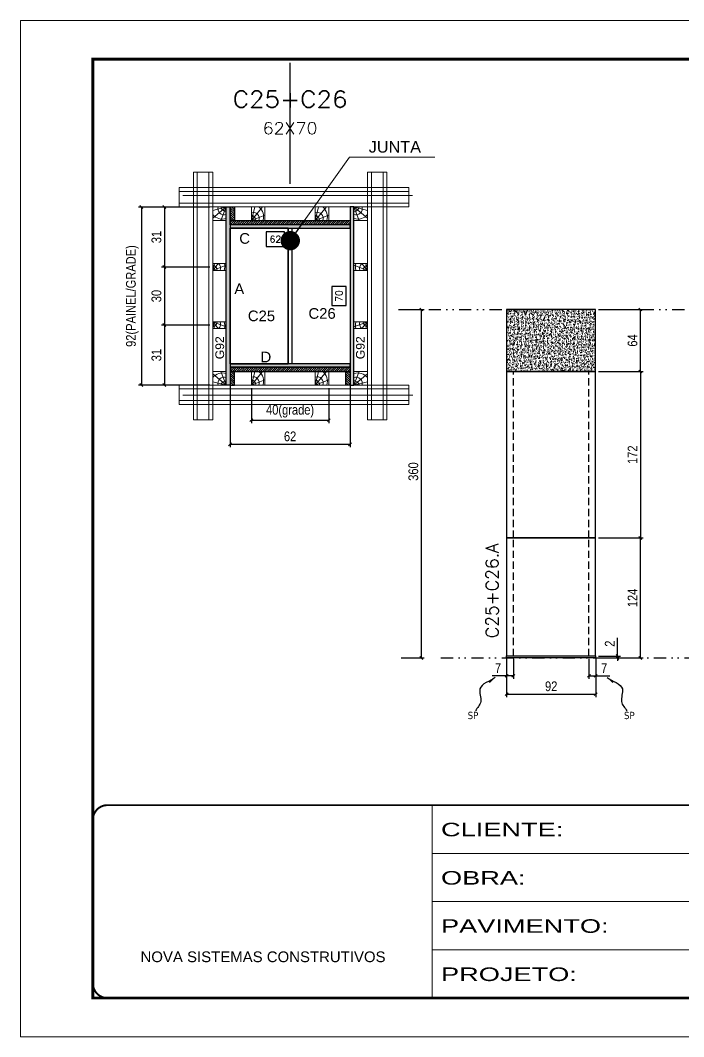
# Model space of a CAD drawing. Extents: x 2949 to 9203, y -16089 to 12527.
# Drawn here: x 7704 to 8390, y 1140 to 2190 of the extents above; entities that cross this region are included whole.
import ezdxf
from ezdxf.enums import TextEntityAlignment as Align

# ---------------------------------------------------------------- set-up
doc = ezdxf.new("R2010")
doc.units = 0
for name, pattern in [('CONTINUO', [0]), ('DASHED', [0.75, 0.5, -0.25]), ('DIVIDE2', [0.625, 0.25, -0.125, 0, -0.125, 0, -0.125]), ('HIDDEN', [0.375, 0.25, -0.125])]:
    doc.linetypes.add(name, pattern=pattern)
for name, color, linetype in [('CHAPA', 1, 'Continuous'), ('COTA', 241, 'Continuous'), ('cotas', 4, 'Continuous'), ('MEIO_PONT', 93, 'Continuous'), ('Nível', 160, 'Continuous'), ('Painéis', 200, 'Continuous'), ('SARRAFO', 251, 'Continuous'), ('Sarrafo de Pressão', 42, 'HIDDEN'), ('texto', 7, 'Continuous'), ('Texto de Titulo', 7, 'Continuous'), ('Texto Qtd Sarr', 242, 'Continuous'), ('TEXTO_GERAL', 7, 'Continuous')]:
    doc.layers.add(name, color=color, linetype=linetype)
for name, color, linetype, lineweight in [('Folhas', 255, 'Continuous', 9), ('Hachura', 251, 'Continuous', 9), ('Madeira', 126, 'Continuous', 18), ('Perfil Metálico', 224, 'Continuous', 18), ('SARRAFO DE PRESSAO', 251, 'DASHED', 9), ('Texto Seção', 7, 'Continuous', 15)]:
    doc.layers.add(name, color=color, linetype=linetype, lineweight=lineweight)
doc.styles.add('ARIAL', font='arial.ttf')
doc.styles.add('COTA TECNICA', font='techl___.ttf', dxfattribs={"height": 10})
doc.styles.add('COTA TECNICA 2X', font='techl___.ttf', dxfattribs={"height": 10})
doc.styles.add('COTA TECNICA-50', font='techl___.ttf', dxfattribs={"height": 10})
doc.styles.add('REGUA-120', font='ROMANS.shx', dxfattribs={"height": 15})
doc.styles.add('ROMANS', font='romans.shx')
doc.styles.add('SANSSERIF', font='sas_____.pfb')
doc.styles.get("Standard").update_dxf_attribs({"font": 'arial.ttf'})
doc.styles.add('Tecnologia', font='')
doc.styles.get('Tecnologia').set_extended_font_data('Forgotten Futurist')
doc.dimstyles.new('3x', dxfattribs={"dimtxt": 10, "dimasz": 5, "dimexe": 7, "dimexo": 5, "dimgap": 4, "dimtad": 1, "dimdec": 4, "dimlfac": 0.333333, "dimdsep": 46, "dimtxsty": 'Standard', "dimblk": 'DOT', "dimcen": 0.09, "dimclrd": 1, "dimclre": 1, "dimclrt": 2, "dimadec": 0, "dimazin": 2, "dimtfac": 1, "dimtdec": 4, "dimtmove": 0, "dimatfit": 3, "dimldrblk": 'DOT', "dimfxl": 1, "dimtolj": 1, "dimtzin": 0, "dimlwd": 9, "dimlwe": 9, "dimarcsym": 0})
doc.dimstyles.new('COTA PAINEL-50', dxfattribs={"dimtxt": 10, "dimasz": 3, "dimexe": 3, "dimexo": 3, "dimgap": 3, "dimtad": 1, "dimdec": 1, "dimzin": 12, "dimdsep": 46, "dimtxsty": 'COTA TECNICA-50', "dimblk1": 'OBLIQUE', "dimblk2": 'OBLIQUE', "dimsah": 1, "dimcen": 0.9, "dimclrd": 4, "dimclre": 4, "dimclrt": 240, "dimadec": 1, "dimazin": 3, "dimtfac": 1, "dimtdec": 1, "dimtmove": 0, "dimatfit": 3, "dimfxl": 1, "dimtolj": 1, "dimtzin": 12, "dimarcsym": 0})
doc.dimstyles.new('PAINEL', dxfattribs={"dimtxt": 10, "dimasz": 3, "dimexe": 3, "dimexo": 3, "dimgap": 3, "dimtad": 1, "dimdec": 1, "dimzin": 12, "dimdsep": 46, "dimtxsty": 'COTA TECNICA', "dimblk1": 'OBLIQUE', "dimblk2": 'OBLIQUE', "dimsah": 1, "dimcen": 0.9, "dimclrd": 4, "dimclre": 4, "dimclrt": 240, "dimadec": 1, "dimazin": 3, "dimtfac": 1, "dimtdec": 1, "dimtmove": 0, "dimatfit": 3, "dimfxl": 1, "dimtolj": 1, "dimtzin": 12, "dimarcsym": 0})
doc.dimstyles.new('SECAO PILAR', dxfattribs={"dimtxt": 10, "dimasz": 3, "dimexe": 3, "dimexo": 3, "dimgap": 3, "dimtad": 1, "dimdec": 1, "dimlfac": 0.5, "dimzin": 12, "dimdsep": 46, "dimtxsty": 'COTA TECNICA 2X', "dimblk1": 'OBLIQUE', "dimblk2": 'OBLIQUE', "dimsah": 1, "dimcen": 0.9, "dimclrd": 256, "dimclre": 256, "dimclrt": 256, "dimadec": 1, "dimazin": 3, "dimtfac": 1, "dimtdec": 1, "dimtmove": 0, "dimatfit": 3, "dimfxl": 1, "dimtolj": 1, "dimtzin": 12, "dimarcsym": 0})
doc.dimstyles.new('SECÇÃO 2', dxfattribs={"dimtxt": 7, "dimasz": 6, "dimexe": 0.18, "dimexo": 2, "dimgap": -4, "dimtad": 3, "dimdec": 1, "dimlfac": 0.5, "dimzin": 12, "dimdsep": 46, "dimtxsty": 'ROMANS', "dimblk": 'ARCHTICK', "dimcen": 0.09, "dimse1": 1, "dimse2": 1, "dimsd1": 1, "dimsd2": 1, "dimclrd": 180, "dimclre": 5, "dimclrt": 1, "dimadec": 0, "dimazin": 3, "dimtfac": 1, "dimtdec": 1, "dimtofl": 0, "dimtmove": 0, "dimatfit": 3, "dimldrblk": 'ARCHTICK', "dimfxl": 1, "dimtolj": 1, "dimtzin": 0, "dimarcsym": 0})
doc.dimstyles.get("Standard").update_dxf_attribs({"dimtxt": 0.18, "dimasz": 0.18, "dimexe": 0.18, "dimexo": 0.0625, "dimgap": 0.09, "dimtad": 0, "dimtih": 1, "dimtoh": 1, "dimdec": 4, "dimzin": 0, "dimdsep": 46, "dimtxsty": 'Standard', "dimcen": 0.09, "dimadec": 0, "dimazin": 0, "dimtfac": 1, "dimtdec": 4, "dimtofl": 0, "dimtmove": 0, "dimatfit": 3, "dimfxl": 1, "dimtolj": 1, "dimtzin": 0, "dimarcsym": 0})
pattern_1 = [(135, (-14970.5793, 11315.6886), (-1.12253202, -1.12253202), [])]

# ---------------------------------------------------------------- blocks, each defined once
blk = doc.blocks.new('9999999999')
at = {"color": 30, "linetype": 'CONTINUO'}
for p, q in [((98564.6, 34230.2), (98564.6, 34429.4)), ((98564.6, 34379.6), (99584, 34379.6)), ((98564.6, 34329.8), (99488, 34329.8)), ((98564.6, 34280), (99488, 34280))]:
    blk.add_line(p, q, dxfattribs=at)
at = {"color": 30, "linetype": 'CONTINUO', "const_width": 2}
blk.add_lwpolyline([(99584, 34230.2), (99584, 34414.4, 0.414214), (99569, 34429.4), (98229, 34429.4, 0.414214), (98214, 34414.4), (98214, 34245.2, 0.414214), (98229, 34230.2), (99584, 34230.2)], format="xyb", dxfattribs=at)
at = {"layer": 'Folhas'}
blk.add_lwpolyline([(98139, 34190.2), (99624, 34190.2), (99624, 35240.2), (98139, 35240.2)], close=True, dxfattribs=at)
at = {"layer": 'Folhas', "color": 30, "const_width": 3}
blk.add_lwpolyline([(98214, 34230.2), (99584, 34230.2), (99584, 35200.2), (98214, 35200.2)], close=True, dxfattribs=at)
at = {"color": 7, "linetype": 'Continuous', "ltscale": 5, "style": 'ARIAL'}
blk.add_text('NOVA SISTEMAS CONSTRUTIVOS', height=11.059, dxfattribs=at).set_placement((98263.2, 34267.2))
at = {"layer": 'Folhas', "color": 7, "style": 'Tecnologia', "width": 1.5}
for s, p in [('CLIENTE:', (98573.7, 34397.2)), ('OBRA:', (98573.7, 34347.3)), ('PAVIMENTO:', (98573.7, 34297.5)), ('PROJETO:', (98573.7, 34247.7))]:
    blk.add_text(s, height=14, dxfattribs=at).set_placement(p)
blk = doc.blocks.new('*D3679')
at = {"layer": 'COTA', "color": 180, "lineweight": -2, "transparency": 16777216}
for p, q in [((8040.8, 1914.4), (8025.8, 1914.4)), ((8025.8, 1914.4), (8025.8, 1895.1)), ((8040.8, 1895.1), (8040.8, 1914.4)), ((8025.8, 1895.1), (8040.8, 1895.1))]:
    blk.add_line(p, q, dxfattribs=at)
at = {"layer": 'Defpoints', "color": 0, "transparency": 16777216}
for p in [(7920.8, 1974.7), (7920.8, 1834.7), (8044.8, 1834.7)]:
    blk.add_point(p, dxfattribs=at)
at = {"layer": 'COTA', "color": 1, "transparency": 16777216, "insert": (8033.3, 1904.7), "char_height": 7, "attachment_point": 5, "rotation": 90, "style": 'ROMANS'}
blk.add_mtext('\\A1;70', dxfattribs=at)
blk = doc.blocks.new('_ArchTick')
at = {"color": 0, "linetype": 'ByBlock', "const_width": 0.15}
blk.add_lwpolyline([(-0.5, -0.5), (0.5, 0.5)], dxfattribs=at)
blk = doc.blocks.new('*D3680')
at = {"layer": 'COTA', "color": 180, "lineweight": -2, "transparency": 16777216}
for p, q in [((7977.1, 1970.9), (7958.1, 1970.9)), ((7958.1, 1970.9), (7958.1, 1955.9)), ((7977.1, 1955.9), (7977.1, 1970.9)), ((7958.1, 1955.9), (7977.1, 1955.9))]:
    blk.add_line(p, q, dxfattribs=at)
at = {"layer": 'Defpoints', "color": 0, "transparency": 16777216}
for p in [(7920.8, 1974.7), (8044.8, 1974.7), (8044.8, 1951.9)]:
    blk.add_point(p, dxfattribs=at)
at = {"layer": 'COTA', "color": 1, "transparency": 16777216, "insert": (7967.6, 1963.4), "char_height": 7, "attachment_point": 5, "style": 'ROMANS'}
blk.add_mtext('\\A1;62', dxfattribs=at)
blk = doc.blocks.new('titulo1')
at = {"layer": 'Defpoints', "color": 252, "linetype": 'HIDDEN', "ltscale": 2}
blk.add_line((0, 0), (0, 125), dxfattribs=at)
at = {"layer": 'Defpoints', "style": 'ROMANS', "oblique": 15}
blk.add_attdef('FOLHA', text='', height=10, dxfattribs=at).set_placement((0, 15.6), align=Align.MIDDLE_CENTER)
at = {"layer": 'Texto Qtd Sarr', "color": 3, "style": 'ROMANS', "oblique": 15}
for tag, height, p in [('TITULO', 17, (0, 71.4)), ('SEÇÃO', 12, (0, 41.5))]:
    blk.add_attdef(tag, text='', height=height, dxfattribs=at).set_placement(p, align=Align.MIDDLE_CENTER)
blk = doc.blocks.new('_Oblique')
at = {"color": 0, "linetype": 'ByBlock', "lineweight": -2}
blk.add_line((-0.5, -0.5), (0.5, 0.5), dxfattribs=at)
blk = doc.blocks.new('*D3681')
at = {"layer": 'COTA', "lineweight": -2, "transparency": 16777216}
for p, q in [((7899.8, 1996.7), (7826.1, 1996.7)), ((7829.1, 1996.7), (7829.1, 1812.7)), ((7899.8, 1812.7), (7826.1, 1812.7))]:
    blk.add_line(p, q, dxfattribs=at)
at = {"layer": 'Defpoints', "color": 0, "transparency": 16777216}
for p in [(7902.8, 1996.7), (7829.1, 1812.7), (7902.8, 1812.7)]:
    blk.add_point(p, dxfattribs=at)
at = {"layer": 'COTA', "lineweight": -2, "transparency": 16777216, "xscale": 3, "yscale": 3, "zscale": 3}
for p, rotation in [((7829.1, 1996.7), 90), ((7829.1, 1812.7), 270)]:
    blk.add_blockref('_Oblique', p, dxfattribs=dict(at, rotation=rotation))
at = {"layer": 'COTA', "transparency": 16777216, "insert": (7819.8, 1904.7), "char_height": 10, "attachment_point": 5, "rotation": 90, "style": 'COTA TECNICA 2X'}
blk.add_mtext('\\A1;92(PAINEL/GRADE)', dxfattribs=at)
blk = doc.blocks.new('*D3682')
at = {"layer": 'COTA', "lineweight": -2, "transparency": 16777216}
for p, q in [((7899.8, 1874.7), (7849.9, 1874.7)), ((7852.9, 1874.7), (7852.9, 1812.7)), ((7899.8, 1812.7), (7849.9, 1812.7))]:
    blk.add_line(p, q, dxfattribs=at)
at = {"layer": 'Defpoints', "color": 0, "transparency": 16777216}
for p in [(7902.8, 1874.7), (7852.9, 1812.7), (7902.8, 1812.7)]:
    blk.add_point(p, dxfattribs=at)
at = {"layer": 'COTA', "lineweight": -2, "transparency": 16777216, "xscale": 3, "yscale": 3, "zscale": 3}
for p, rotation in [((7852.9, 1874.7), 90), ((7852.9, 1812.7), 270)]:
    blk.add_blockref('_Oblique', p, dxfattribs=dict(at, rotation=rotation))
at = {"layer": 'COTA', "transparency": 16777216, "insert": (7844.7, 1843.7), "char_height": 10, "attachment_point": 5, "rotation": 90, "style": 'COTA TECNICA 2X'}
blk.add_mtext('\\A1;31', dxfattribs=at)
blk = doc.blocks.new('PONTALETE')
at = {"layer": 'Madeira'}
for q in [(2.71, 7), (7, 5.76), (7, 1.74)]:
    blk.add_line((0, 0), q, dxfattribs=at)
blk.add_lwpolyline([(0, 0), (7, 0), (7, 7), (0, 7)], close=True, dxfattribs=at)
for centre, radius, start, end in [((2.04, 0.06), 6.23, 37.2818, 109.0913), ((1.09, 0.9), 3.19, 343.603, 109.9847), ((-0.21, -0.78), 3.09, 14.6322, 86.0383)]:
    blk.add_arc(centre, radius, start, end, dxfattribs=at)
blk = doc.blocks.new('MEIO PONTALETE')
at = {"layer": 'Madeira'}
for q in [(2.71, 7), (3.5, 2.88), (3.5, 0.87)]:
    blk.add_line((0, 0), q, dxfattribs=at)
blk.add_lwpolyline([(0, 0), (3.5, 0), (3.5, 7), (0, 7)], close=True, dxfattribs=at)
for centre, radius, start, end in [((2.04, 0.06), 6.23, 76.4499, 109.0913), ((1.09, 0.9), 3.19, 40.9063, 109.9847), ((-0.21, -0.78), 3.09, 14.6322, 86.0383)]:
    blk.add_arc(centre, radius, start, end, dxfattribs=at)
blk = doc.blocks.new('*D3683')
at = {"layer": 'COTA', "lineweight": -2, "transparency": 16777216}
for p, q in [((7899.8, 1996.7), (7849.9, 1996.7)), ((7852.9, 1996.7), (7852.9, 1934.7)), ((7899.8, 1934.7), (7849.9, 1934.7))]:
    blk.add_line(p, q, dxfattribs=at)
at = {"layer": 'Defpoints', "color": 0, "transparency": 16777216}
for p in [(7902.8, 1996.7), (7852.9, 1934.7), (7902.8, 1934.7)]:
    blk.add_point(p, dxfattribs=at)
at = {"layer": 'COTA', "lineweight": -2, "transparency": 16777216, "xscale": 3, "yscale": 3, "zscale": 3}
for p, rotation in [((7852.9, 1996.7), 90), ((7852.9, 1934.7), 270)]:
    blk.add_blockref('_Oblique', p, dxfattribs=dict(at, rotation=rotation))
at = {"layer": 'COTA', "transparency": 16777216, "insert": (7844.7, 1965.7), "char_height": 10, "attachment_point": 5, "rotation": 90, "style": 'COTA TECNICA 2X'}
blk.add_mtext('\\A1;31', dxfattribs=at)
blk = doc.blocks.new('*D3684')
at = {"layer": 'COTA', "lineweight": -2, "transparency": 16777216}
for p, q in [((7899.8, 1934.7), (7849.9, 1934.7)), ((7852.9, 1934.7), (7852.9, 1874.7)), ((7899.8, 1874.7), (7849.9, 1874.7))]:
    blk.add_line(p, q, dxfattribs=at)
at = {"layer": 'Defpoints', "color": 0, "transparency": 16777216}
for p in [(7902.8, 1934.7), (7852.9, 1874.7), (7902.8, 1874.7)]:
    blk.add_point(p, dxfattribs=at)
at = {"layer": 'COTA', "lineweight": -2, "transparency": 16777216, "xscale": 3, "yscale": 3, "zscale": 3}
for p, rotation in [((7852.9, 1934.7), 90), ((7852.9, 1874.7), 270)]:
    blk.add_blockref('_Oblique', p, dxfattribs=dict(at, rotation=rotation))
at = {"layer": 'COTA', "transparency": 16777216, "insert": (7844.7, 1904.7), "char_height": 10, "attachment_point": 5, "rotation": 90, "style": 'COTA TECNICA 2X'}
blk.add_mtext('\\A1;30', dxfattribs=at)
blk = doc.blocks.new('*D3692')
at = {"layer": 'COTA', "lineweight": -2, "transparency": 16777216}
for p, q in [((7920.8, 1828.1), (7920.8, 1748.6)), ((8044.8, 1828.1), (8044.8, 1748.6)), ((7920.8, 1751.6), (8044.8, 1751.6))]:
    blk.add_line(p, q, dxfattribs=at)
at = {"layer": 'Defpoints', "color": 0, "transparency": 16777216}
for p in [(7920.8, 1831.1), (8044.8, 1831.1), (8044.8, 1751.6)]:
    blk.add_point(p, dxfattribs=at)
at = {"layer": 'COTA', "lineweight": -2, "transparency": 16777216, "xscale": 3, "yscale": 3, "zscale": 3, "rotation": 180}
blk.add_blockref('_Oblique', (7920.8, 1751.6), dxfattribs=at)
at = {"layer": 'COTA', "lineweight": -2, "transparency": 16777216, "xscale": 3, "yscale": 3, "zscale": 3}
blk.add_blockref('_Oblique', (8044.8, 1751.6), dxfattribs=at)
at = {"layer": 'COTA', "transparency": 16777216, "insert": (7982.8, 1759.7), "char_height": 10, "attachment_point": 5, "style": 'COTA TECNICA 2X'}
blk.add_mtext('\\A1;62', dxfattribs=at)
blk = doc.blocks.new('*D3686')
at = {"layer": 'cotas', "color": 4, "linetype": 'ByBlock', "lineweight": -2, "transparency": 16777216}
for p, q in [((8097.7, 1890.8), (8121.4, 1890.8)), ((8118.4, 1890.8), (8118.4, 1530.8)), ((8097.7, 1530.8), (8121.4, 1530.8))]:
    blk.add_line(p, q, dxfattribs=at)
at = {"layer": 'Defpoints', "color": 0, "linetype": 'ByBlock', "transparency": 16777216}
for p in [(8094.7, 1890.8), (8094.7, 1530.8), (8118.4, 1530.8)]:
    blk.add_point(p, dxfattribs=at)
at = {"layer": 'cotas', "color": 4, "linetype": 'ByBlock', "lineweight": -2, "transparency": 16777216, "xscale": 3, "yscale": 3, "zscale": 3}
for p, rotation in [((8118.4, 1890.8), 90), ((8118.4, 1530.8), 270)]:
    blk.add_blockref('_Oblique', p, dxfattribs=dict(at, rotation=rotation))
at = {"layer": 'cotas', "color": 240, "linetype": 'ByBlock', "transparency": 16777216, "insert": (8110.2, 1723.4), "char_height": 10, "attachment_point": 5, "rotation": 90, "style": 'COTA TECNICA'}
blk.add_mtext('\\A1;360', dxfattribs=at)
blk = doc.blocks.new('*D3672')
at = {"layer": 'COTA', "color": 4, "lineweight": -2, "transparency": 16777216}
for p, q in [((8206.6, 1529.8), (8206.6, 1490.4)), ((8298.6, 1529.8), (8298.6, 1490.4)), ((8206.6, 1493.4), (8298.6, 1493.4))]:
    blk.add_line(p, q, dxfattribs=at)
at = {"layer": 'Defpoints', "color": 0, "transparency": 16777216}
for p in [(8206.6, 1532.8), (8298.6, 1532.8), (8298.6, 1493.4)]:
    blk.add_point(p, dxfattribs=at)
at = {"layer": 'COTA', "color": 4, "lineweight": -2, "transparency": 16777216, "xscale": 3, "yscale": 3, "zscale": 3, "rotation": 180}
blk.add_blockref('_Oblique', (8206.6, 1493.4), dxfattribs=at)
at = {"layer": 'COTA', "color": 4, "lineweight": -2, "transparency": 16777216, "xscale": 3, "yscale": 3, "zscale": 3}
blk.add_blockref('_Oblique', (8298.6, 1493.4), dxfattribs=at)
at = {"layer": 'COTA', "color": 240, "transparency": 16777216, "insert": (8252.6, 1501.5), "char_height": 10, "attachment_point": 5, "style": 'COTA TECNICA'}
blk.add_mtext('\\A1;92', dxfattribs=at)
blk = doc.blocks.new('*D3673')
at = {"layer": 'COTA', "color": 4, "lineweight": -2, "transparency": 16777216}
for p, q in [((8301.6, 1890.8), (8347.8, 1890.8)), ((8344.8, 1826.8), (8344.8, 1890.8)), ((8301.6, 1826.8), (8347.8, 1826.8))]:
    blk.add_line(p, q, dxfattribs=at)
at = {"layer": 'Defpoints', "color": 0, "transparency": 16777216}
for p in [(8298.6, 1890.8), (8344.8, 1890.8), (8298.6, 1826.8)]:
    blk.add_point(p, dxfattribs=at)
at = {"layer": 'COTA', "color": 4, "lineweight": -2, "transparency": 16777216, "xscale": 3, "yscale": 3, "zscale": 3}
for p, rotation in [((8344.8, 1890.8), 90), ((8344.8, 1826.8), 270)]:
    blk.add_blockref('_Oblique', p, dxfattribs=dict(at, rotation=rotation))
at = {"layer": 'COTA', "color": 240, "transparency": 16777216, "insert": (8336.7, 1858.8), "char_height": 10, "attachment_point": 5, "rotation": 90, "style": 'COTA TECNICA'}
blk.add_mtext('\\A1;64', dxfattribs=at)
blk = doc.blocks.new('*D3674')
at = {"layer": 'COTA', "color": 4, "lineweight": -2, "transparency": 16777216}
for p, q in [((8206.6, 1527.8), (8206.6, 1509.3)), ((8213.6, 1529.8), (8213.6, 1509.3)), ((8206.6, 1512.3), (8191.8, 1512.3)), ((8213.6, 1512.3), (8206.6, 1512.3))]:
    blk.add_line(p, q, dxfattribs=at)
at = {"layer": 'Defpoints', "color": 0, "transparency": 16777216}
for p in [(8206.6, 1530.8), (8213.6, 1532.8), (8206.6, 1512.3)]:
    blk.add_point(p, dxfattribs=at)
at = {"layer": 'COTA', "color": 4, "lineweight": -2, "transparency": 16777216, "xscale": 3, "yscale": 3, "zscale": 3, "rotation": 180}
blk.add_blockref('_Oblique', (8206.6, 1512.3), dxfattribs=at)
at = {"layer": 'COTA', "color": 4, "lineweight": -2, "transparency": 16777216, "xscale": 3, "yscale": 3, "zscale": 3}
blk.add_blockref('_Oblique', (8213.6, 1512.3), dxfattribs=at)
at = {"layer": 'COTA', "color": 240, "transparency": 16777216, "insert": (8197.7, 1520.4), "char_height": 10, "attachment_point": 5, "style": 'COTA TECNICA-50'}
blk.add_mtext('\\A1;7', dxfattribs=at)
blk = doc.blocks.new('*D3675')
at = {"layer": 'COTA', "color": 4, "lineweight": -2, "transparency": 16777216}
for p, q in [((8291.6, 1529.8), (8291.6, 1509.3)), ((8298.6, 1527.8), (8298.6, 1509.3)), ((8291.6, 1512.3), (8298.6, 1512.3)), ((8298.6, 1512.3), (8313.3, 1512.3))]:
    blk.add_line(p, q, dxfattribs=at)
at = {"layer": 'Defpoints', "color": 0, "transparency": 16777216}
for p in [(8291.6, 1532.8), (8298.6, 1530.8), (8298.6, 1512.3)]:
    blk.add_point(p, dxfattribs=at)
at = {"layer": 'COTA', "color": 4, "lineweight": -2, "transparency": 16777216, "xscale": 3, "yscale": 3, "zscale": 3, "rotation": 180}
blk.add_blockref('_Oblique', (8291.6, 1512.3), dxfattribs=at)
at = {"layer": 'COTA', "color": 4, "lineweight": -2, "transparency": 16777216, "xscale": 3, "yscale": 3, "zscale": 3}
blk.add_blockref('_Oblique', (8298.6, 1512.3), dxfattribs=at)
at = {"layer": 'COTA', "color": 240, "transparency": 16777216, "insert": (8307.4, 1520.4), "char_height": 10, "attachment_point": 5, "style": 'COTA TECNICA-50'}
blk.add_mtext('\\A1;7', dxfattribs=at)
blk = doc.blocks.new('*D3676')
at = {"layer": 'COTA', "color": 4, "lineweight": -2, "transparency": 16777216}
for p, q in [((8301.6, 1654.8), (8347.8, 1654.8)), ((8344.8, 1530.8), (8344.8, 1654.8)), ((8301.6, 1530.8), (8347.8, 1530.8))]:
    blk.add_line(p, q, dxfattribs=at)
at = {"layer": 'Defpoints', "color": 0, "transparency": 16777216}
for p in [(8298.6, 1654.8), (8344.8, 1654.8), (8298.6, 1530.8)]:
    blk.add_point(p, dxfattribs=at)
at = {"layer": 'COTA', "color": 4, "lineweight": -2, "transparency": 16777216, "xscale": 3, "yscale": 3, "zscale": 3}
for p, rotation in [((8344.8, 1654.8), 90), ((8344.8, 1530.8), 270)]:
    blk.add_blockref('_Oblique', p, dxfattribs=dict(at, rotation=rotation))
at = {"layer": 'COTA', "color": 240, "transparency": 16777216, "insert": (8336.7, 1592.8), "char_height": 10, "attachment_point": 5, "rotation": 90, "style": 'COTA TECNICA-50'}
blk.add_mtext('\\A1;124', dxfattribs=at)
blk = doc.blocks.new('*D3677')
at = {"layer": 'COTA', "color": 4, "lineweight": -2, "transparency": 16777216}
for p, q in [((8321.1, 1532.8), (8321.1, 1551.6)), ((8301.6, 1532.8), (8324.1, 1532.8)), ((8301.6, 1530.8), (8324.1, 1530.8)), ((8321.1, 1530.8), (8321.1, 1532.8)), ((8321.1, 1530.8), (8321.1, 1527.8))]:
    blk.add_line(p, q, dxfattribs=at)
at = {"layer": 'Defpoints', "color": 0, "transparency": 16777216}
for p in [(8298.6, 1532.8), (8298.6, 1530.8), (8321.1, 1530.8)]:
    blk.add_point(p, dxfattribs=at)
at = {"layer": 'COTA', "color": 4, "lineweight": -2, "transparency": 16777216, "xscale": 3, "yscale": 3, "zscale": 3}
for p, rotation in [((8321.1, 1532.8), 270), ((8321.1, 1530.8), 90)]:
    blk.add_blockref('_Oblique', p, dxfattribs=dict(at, rotation=rotation))
at = {"layer": 'COTA', "color": 240, "transparency": 16777216, "insert": (8313.1, 1545.6), "char_height": 10, "attachment_point": 5, "rotation": 90, "style": 'COTA TECNICA-50'}
blk.add_mtext('\\A1;2', dxfattribs=at)
blk = doc.blocks.new('*D3678')
at = {"layer": 'COTA', "color": 4, "linetype": 'ByBlock', "lineweight": -2, "transparency": 16777216}
for p, q in [((8301.6, 1826.8), (8347.8, 1826.8)), ((8344.8, 1826.8), (8344.8, 1654.8)), ((8301.6, 1654.8), (8347.8, 1654.8))]:
    blk.add_line(p, q, dxfattribs=at)
at = {"layer": 'Defpoints', "color": 0, "linetype": 'ByBlock', "transparency": 16777216}
for p in [(8298.6, 1826.8), (8298.6, 1654.8), (8344.8, 1654.8)]:
    blk.add_point(p, dxfattribs=at)
at = {"layer": 'COTA', "color": 4, "linetype": 'ByBlock', "lineweight": -2, "transparency": 16777216, "xscale": 3, "yscale": 3, "zscale": 3}
for p, rotation in [((8344.8, 1826.8), 90), ((8344.8, 1654.8), 270)]:
    blk.add_blockref('_Oblique', p, dxfattribs=dict(at, rotation=rotation))
at = {"layer": 'COTA', "color": 240, "linetype": 'ByBlock', "transparency": 16777216, "insert": (8336.7, 1740.8), "char_height": 10, "attachment_point": 5, "rotation": 90, "style": 'COTA TECNICA'}
blk.add_mtext('\\A1;172', dxfattribs=at)
blk = doc.blocks.new('_Dot')
at = {"color": 0, "linetype": 'ByBlock', "lineweight": -2}
blk.add_line((-0.5, 0), (-1, 0), dxfattribs=at)
at = {"color": 0, "linetype": 'ByBlock', "const_width": 0.5}
blk.add_lwpolyline([(-0.25, 0, 1), (0.25, 0, 1)], format="xyb", close=True, dxfattribs=at)
blk = doc.blocks.new('*D3696')
at = {"layer": 'COTA', "lineweight": -2, "transparency": 16777216}
for p, q in [((7942.8, 1809.7), (7942.8, 1773.5)), ((8022.8, 1809.7), (8022.8, 1773.5)), ((7942.8, 1776.5), (8022.8, 1776.5))]:
    blk.add_line(p, q, dxfattribs=at)
at = {"layer": 'Defpoints', "color": 0, "transparency": 16777216}
for p in [(7942.8, 1812.7), (8022.8, 1812.7), (8022.8, 1776.5)]:
    blk.add_point(p, dxfattribs=at)
at = {"layer": 'COTA', "lineweight": -2, "transparency": 16777216, "xscale": 3, "yscale": 3, "zscale": 3, "rotation": 180}
blk.add_blockref('_Oblique', (7942.8, 1776.5), dxfattribs=at)
at = {"layer": 'COTA', "lineweight": -2, "transparency": 16777216, "xscale": 3, "yscale": 3, "zscale": 3}
blk.add_blockref('_Oblique', (8022.8, 1776.5), dxfattribs=at)
at = {"layer": 'COTA', "transparency": 16777216, "insert": (7982.8, 1785.7), "char_height": 10, "attachment_point": 5, "style": 'COTA TECNICA 2X'}
blk.add_mtext('\\A1;40(grade)', dxfattribs=at)

msp = doc.modelspace()

# ---------------------------------------------------------------- hatches: boundary and pattern name
at = {"layer": 'COTA', "linetype": 'ByBlock'}
h = msp.add_hatch(dxfattribs=at)
h.set_pattern_fill('AR-CONC', color=256, scale=0.03)
h.set_pattern_definition([(50, (-123205.2232, -27266.571), (5.46554007, -0.47817257), [0.5715, -6.2865]), (355, (-123205.223, -27266.571), (-1.05730264, 5.73170536), [0.4572, -5.02921753]), (100.4514447, (-123204.768, -27266.611), (4.40823741, 5.25353256), [0.48570026, -5.34270734]), (46.1842, (-123205.223, -27265.047), (8.13237123, -1.26126984), [0.85725, -9.42975]), (96.6355576, (-123204.5455, -27265.152), (7.122124, 7.42278374), [0.7285507, -8.01406824]), (351.184151, (-123205.223, -27265.047), (7.122124, 7.42278374), [0.685799, -7.54379196]), (21, (-123204.4612, -27265.428), (4.54843174, -3.06795595), [0.5715, -6.2865]), (326, (-123204.461, -27265.428), (1.85406085, 5.52563898), [0.4572, -5.0292]), (71.451445, (-123204.082, -27265.6836), (6.40249258, 2.45768307), [0.48570026, -5.34269813]), (37.5, (-123205.2232, -27266.571), (0.092658098, 2.536651166), [0, -4.96824, 0, -5.1054, 0, -5.04825]), (7.5, (-123205.2232, -27266.571), (2.004589875, 3.005417245), [0, -2.91084, 0, -4.85394, 0, -1.92405]), (327.5, (-123206.9225, -27266.571), (4.067717855, -0.17186232), [0, -1.905, 0, -5.9436, 0, -7.8867]), (317.5, (-123207.6845, -27266.571), (4.44387544, 0.76279473), [0, -2.4765, 0, -3.94716, 0, -5.6007])])
h.paths.add_polyline_path([(8206.56, 1826.84), (8298.56, 1826.84), (8298.56, 1890.84), (8206.56, 1890.84)])
at = {"layer": 'Hachura'}
h = msp.add_hatch(color=256, dxfattribs=at)
h.dxf.hatch_style = 1
h.paths.add_polyline_path([(7920.83, 1812.74), (7916.83, 1812.74), (7916.83, 1996.74), (7920.83, 1996.74)])
h = msp.add_hatch(color=256, dxfattribs=at)
h.dxf.hatch_style = 1
h.paths.add_polyline_path([(7920.83, 1812.74), (7916.83, 1812.74), (7916.83, 1996.74), (7920.83, 1996.74)])
h = msp.add_hatch(dxfattribs=at)
h.set_pattern_fill('ANSI31', color=256, scale=0.5, angle=90, style=0)
h.set_pattern_definition([(135, (-14970.5793, 11120.6886), (-1.12253202, -1.12253202), [])])
h.paths.add_polyline_path([(7920.83, 1982.74), (7925.23, 1982.74), (7925.23, 1996.74), (7920.83, 1996.74)])
h = msp.add_hatch(color=256, dxfattribs=at)
h.dxf.hatch_style = 1
h.paths.add_polyline_path([(8044.83, 1812.74), (8048.83, 1812.74), (8048.83, 1996.74), (8044.83, 1996.74)])
h = msp.add_hatch(color=256, dxfattribs=at)
h.dxf.hatch_style = 1
h.paths.add_polyline_path([(8044.83, 1812.74), (8048.83, 1812.74), (8048.83, 1996.74), (8044.83, 1996.74)])
h = msp.add_hatch(dxfattribs=at)
h.set_pattern_fill('ANSI31', color=256, scale=0.5, style=0)
h.set_pattern_definition([(45, (17094.7807, 24907.745), (-1.12253202, 1.12253202), [])])
h.paths.add_polyline_path([(8044.83, 1978.34), (8044.83, 1982.74), (7920.83, 1982.74), (7920.83, 1978.34)])
h = msp.add_hatch(color=256, dxfattribs=at)
h.dxf.hatch_style = 1
h.paths.add_polyline_path([(7920.83, 1978.34), (7920.83, 1974.74), (8044.83, 1974.74), (8044.83, 1978.34)])
h = msp.add_hatch(color=256, dxfattribs=at)
h.dxf.hatch_style = 1
h.paths.add_polyline_path([(7920.83, 1978.34), (7920.83, 1974.74), (8044.83, 1974.74), (8044.83, 1978.34)])
h = msp.add_hatch(color=256, dxfattribs=at)
h.dxf.hatch_style = 1
h.paths.add_polyline_path([(7920.83, 1834.74), (7920.83, 1831.14), (8044.83, 1831.14), (8044.83, 1834.74)])
h = msp.add_hatch(color=256, dxfattribs=at)
h.dxf.hatch_style = 1
h.paths.add_polyline_path([(7920.83, 1834.74), (7920.83, 1831.14), (8044.83, 1831.14), (8044.83, 1834.74)])
h = msp.add_hatch(dxfattribs=at)
h.set_pattern_fill('ANSI31', color=256, scale=0.5, style=0)
h.set_pattern_definition([(45, (17469.7807, 24722.545), (-1.12253202, 1.12253202), [])])
h.paths.add_polyline_path([(8044.83, 1831.14), (8044.83, 1826.74), (7920.83, 1826.74), (7920.83, 1831.14)])
h = msp.add_hatch(dxfattribs=at)
h.set_pattern_fill('ANSI31', color=256, scale=0.5, angle=90, style=0)
h.set_pattern_definition(pattern_1)
h.paths.add_polyline_path([(7920.83, 1826.74), (7925.23, 1826.74), (7925.23, 1812.74), (7920.83, 1812.74)])
h = msp.add_hatch(dxfattribs=at)
h.set_pattern_fill('ANSI31', color=256, scale=0.5, angle=90, style=0)
h.set_pattern_definition(pattern_1)
h.paths.add_polyline_path([(8044.83, 1826.74), (8040.43, 1826.74), (8040.43, 1812.74), (8044.83, 1812.74)])

# ---------------------------------------------------------------- linework, layer by layer
for points in [[(7920.83, 1974.74), (7980.83, 1974.74), (7980.83, 1834.74), (7920.83, 1834.74)], [(7984.83, 1974.74), (8044.83, 1974.74), (8044.83, 1834.74), (7984.83, 1834.74)]]:
    msp.add_lwpolyline(points, close=True)
at = {"layer": 'CHAPA'}
for p, q in [((7980.83, 1834.74), (7980.83, 1974.74)), ((7984.83, 1834.74), (7984.83, 1974.74))]:
    msp.add_line(p, q, dxfattribs=at)
for points in [[(7920.83, 1812.74), (7916.83, 1812.74), (7916.83, 1996.74), (7920.83, 1996.74)], [(7920.83, 1812.74), (7916.83, 1812.74), (7916.83, 1996.74), (7920.83, 1996.74)], [(8044.83, 1812.74), (8048.83, 1812.74), (8048.83, 1996.74), (8044.83, 1996.74)], [(8044.83, 1812.74), (8048.83, 1812.74), (8048.83, 1996.74), (8044.83, 1996.74)], [(7920.83, 1978.34), (7920.83, 1974.74), (8044.83, 1974.74), (8044.83, 1978.34)], [(7920.83, 1978.34), (7920.83, 1974.74), (8044.83, 1974.74), (8044.83, 1978.34)], [(7920.83, 1834.74), (7920.83, 1831.14), (8044.83, 1831.14), (8044.83, 1834.74)], [(7920.83, 1834.74), (7920.83, 1831.14), (8044.83, 1831.14), (8044.83, 1834.74)]]:
    msp.add_lwpolyline(points, close=True, dxfattribs=at)
at = {"layer": 'COTA', "linetype": 'ByBlock'}
msp.add_lwpolyline([(8206.56, 1826.84), (8298.56, 1826.84), (8298.56, 1890.84), (8206.56, 1890.84)], close=True, dxfattribs=at)
at = {"layer": 'Hachura'}
for p, q in [((7872.03, 2008.52), (8109.3, 2008.53)), ((7872.03, 1802.46), (8109.62, 1802.45))]:
    msp.add_line(p, q, dxfattribs=at)
at = {"layer": 'Madeira'}
for points in [[(7916.83, 1812.74), (7902.83, 1812.74), (7902.83, 1996.74), (7916.83, 1996.74)], [(7942.83, 1982.74), (7942.83, 1996.74), (8022.83, 1996.74), (8022.83, 1982.74)], [(8048.83, 1812.74), (8062.83, 1812.74), (8062.83, 1996.74), (8048.83, 1996.74)], [(7942.83, 1812.74), (7942.83, 1826.74), (8022.83, 1826.74), (8022.83, 1812.74)]]:
    msp.add_lwpolyline(points, close=True, dxfattribs=at)
at = {"layer": 'Nível', "color": 4, "linetype": 'DIVIDE2', "ltscale": 50}
for p, q in [((8094.69, 1890.84), (9149.03, 1890.84)), ((8138.69, 1530.84), (9149.03, 1530.84))]:
    msp.add_line(p, q, dxfattribs=at)
at = {"layer": 'Painéis'}
for points in [[(7980.83, 1974.74), (7920.83, 1974.74), (7920.83, 1834.74), (7980.83, 1834.74)], [(8206.56, 1654.84), (8298.56, 1654.84), (8298.56, 1826.84), (8206.56, 1826.84)], [(8206.56, 1532.84), (8298.56, 1532.84), (8298.56, 1654.84), (8206.56, 1654.84)], [(8206.56, 1532.84), (8298.56, 1532.84), (8298.56, 1530.84), (8206.56, 1530.84)]]:
    msp.add_lwpolyline(points, close=True, dxfattribs=at)
at = {"layer": 'Perfil Metálico'}
for points in [[(7882.83, 1776.74), (7902.83, 1776.74), (7902.83, 2032.74), (7882.83, 2032.74)], [(7898.83, 2032.74), (7886.83, 2032.74), (7886.83, 1776.74), (7898.83, 1776.74)], [(8082.83, 1776.74), (8062.83, 1776.74), (8062.83, 2032.74), (8082.83, 2032.74)], [(8066.83, 2032.74), (8078.83, 2032.74), (8078.83, 1776.74), (8066.83, 1776.74)], [(7868.21, 2016.74), (7868.21, 1996.74), (8105.52, 1996.74), (8105.52, 2016.74)], [(8105.52, 2000.74), (8105.52, 2012.74), (7868.21, 2012.74), (7868.21, 2000.74)], [(7868.21, 1812.74), (7868.21, 1792.74), (8105.52, 1792.74), (8105.52, 1812.74)], [(8105.52, 1796.74), (8105.52, 1808.74), (7868.21, 1808.74), (7868.21, 1796.74)]]:
    msp.add_lwpolyline(points, close=True, dxfattribs=at)
at = {"layer": 'SARRAFO'}
for points in [[(7925.23, 1996.74), (7925.23, 1982.74), (7920.83, 1982.74), (7920.83, 1996.74)], [(7920.83, 1982.74), (8044.83, 1982.74), (8044.83, 1978.34), (7920.83, 1978.34)], [(7920.83, 1826.74), (8044.83, 1826.74), (8044.83, 1831.14), (7920.83, 1831.14)], [(7925.23, 1812.74), (7925.23, 1826.74), (7920.83, 1826.74), (7920.83, 1812.74)], [(8040.43, 1812.74), (8040.43, 1826.74), (8044.83, 1826.74), (8044.83, 1812.74)]]:
    msp.add_lwpolyline(points, close=True, dxfattribs=at)
at = {"layer": 'Sarrafo de Pressão', "ltscale": 30}
for p, q in [((8213.56, 1654.84), (8213.56, 1826.84)), ((8291.56, 1654.84), (8291.56, 1826.84)), ((8213.56, 1532.84), (8213.56, 1654.84)), ((8291.56, 1532.84), (8291.56, 1654.84))]:
    msp.add_line(p, q, dxfattribs=at)

# ---------------------------------------------------------------- block references
at = {"layer": 'MEIO_PONT'}
for name, p, xscale, yscale, zscale, rotation in [('PONTALETE', (7916.83, 1996.74), 2, 2, 2, 180), ('PONTALETE', (7942.83, 1982.74), -2, 2, 2, 270), ('PONTALETE', (8008.83, 1982.74), -2, 2, 2, 270), ('PONTALETE', (8048.83, 1996.74), -2, 2, 2, 180), ('MEIO PONTALETE', (7902.83, 1931.24), -1.999999997962732, 1.999999997962732, 1.999999997962732, 270), ('MEIO PONTALETE', (8062.83, 1931.24), 1.999999997962732, 1.999999997962732, 1.999999997962732, 90.00000000000001), ('MEIO PONTALETE', (7902.83, 1878.24), 1.999999997962732, 1.999999997962732, 1.999999997962732, 270), ('MEIO PONTALETE', (8062.83, 1878.24), -1.999999997962732, 1.999999997962732, 1.999999997962732, 90), ('PONTALETE', (7942.83, 1812.74), -2, 2, 2, 270), ('PONTALETE', (8008.83, 1812.74), -2, 2, 2, 270)]:
    msp.add_blockref(name, p, dxfattribs=dict(at, xscale=xscale, yscale=yscale, zscale=zscale, rotation=rotation))
at = {"layer": 'MEIO_PONT', "yscale": 2, "zscale": 2}
for p, xscale in [((7916.83, 1812.74), -2), ((8048.83, 1812.74), 2)]:
    msp.add_blockref('PONTALETE', p, dxfattribs=dict(at, xscale=xscale))
at = {"layer": 'SARRAFO DE PRESSAO', "color": 6, "linetype": 'ByBlock'}
msp.add_blockref('9999999999', (-90434.94, -33050.65), dxfattribs=at)
at = {"layer": 'Texto Seção'}
ref = msp.add_blockref('titulo1', (7982.83, 2020.61), dxfattribs=at)
ref.add_attrib('TITULO', 'C25+C26', dxfattribs={"layer": 'Texto de Titulo', "color": 7, "height": 17, "style": 'ROMANS', "width": 1.1}).set_placement((7982.83, 2108.11), align=Align.MIDDLE_CENTER)
ref.add_attrib('SEÇÃO', '62X70', dxfattribs={"layer": 'Texto de Titulo', "color": 7, "height": 12, "style": 'ROMANS', "width": 1.1}).set_placement((7982.83, 2078.11), align=Align.MIDDLE_CENTER)

# ---------------------------------------------------------------- texts
at = {"color": 0, "linetype": 'Continuous', "ltscale": 5, "style": 'ARIAL'}
msp.add_text('JUNTA', height=12, dxfattribs=at).set_placement((8064.08, 2052.86))
at = {"layer": 'texto', "color": 0, "char_height": 7.5, "attachment_point": 5}
for insert in [(8171.78, 1471.35), (8333.33, 1471.35)]:
    msp.add_mtext('{\\fTahoma|b0|i0|c0|p34;\\C4;SP}', dxfattribs=dict(at, insert=insert))
at = {"layer": 'Texto Seção', "insert": (8198.01, 1551.31), "char_height": 13, "width": 285.3299, "attachment_point": 7, "rotation": 90, "style": 'REGUA-120'}
msp.add_mtext('C25+C26.A', dxfattribs=at)
at = {"layer": 'TEXTO_GERAL', "style": 'ARIAL'}
for s, p in [('C', (7935.85, 1964.24)), ('A', (7930.29, 1912.18)), ('C26', (8015.87, 1886.71)), ('C25', (7953.25, 1884.21)), ('D', (7957.83, 1841.74))]:
    msp.add_text(s, height=11, dxfattribs=at).set_placement(p, align=Align.MIDDLE_CENTER)
at = {"layer": 'TEXTO_GERAL', "color": 0, "linetype": 'Continuous', "style": 'SANSSERIF'}
for p in [(7910.1, 1839.4), (8055.43, 1839.4)]:
    msp.add_text('G92', height=9, rotation=90, dxfattribs=at).set_placement(p, align=Align.MIDDLE_LEFT)

# ---------------------------------------------------------------- dimensions: what is measured, and where the dimension line sits
at = {"layer": 'COTA'}
dim = msp.add_linear_dim(base=(7829.05, 1812.74), p1=(7902.83, 1996.74), p2=(7902.83, 1812.74), angle=270, text='<>(PAINEL/GRADE)', dimstyle='SECAO PILAR', dxfattribs=at)
dim.commit()
dim.dimension.update_dxf_attribs({"geometry": '*D3681', "text_midpoint": (7819.83, 1904.74)})
for base, p1, p2, angle, dimstyle, picture, middle in [((7852.89, 1934.74), (7902.83, 1996.74), (7902.83, 1934.74), 270, 'SECAO PILAR', '*D3683', (7844.67, 1965.74)), ((7852.89, 1874.74), (7902.83, 1934.74), (7902.83, 1874.74), 270, 'SECAO PILAR', '*D3684', (7844.67, 1904.74)), ((7852.89, 1812.74), (7902.83, 1874.74), (7902.83, 1812.74), 270, 'SECAO PILAR', '*D3682', (7844.67, 1843.74)), ((8344.8, 1654.84), (8298.56, 1530.84), (8298.56, 1654.84), 90, 'COTA PAINEL-50', '*D3676', (8336.72, 1592.84)), ((8206.56, 1512.33), (8213.56, 1532.84), (8206.56, 1530.84), 180, 'COTA PAINEL-50', '*D3674', (8197.69, 1520.4))]:
    dim = msp.add_linear_dim(base=base, p1=p1, p2=p2, angle=angle, dimstyle=dimstyle, dxfattribs=at)
    dim.commit()
    dim.dimension.update_dxf_attribs({"geometry": picture, "text_midpoint": middle})
for base, p1, p2, angle, dimstyle, picture, middle in [((8044.83, 1834.74), (7920.83, 1974.74), (7920.83, 1834.74), 270, 'SECÇÃO 2', '*D3679', (8044.83, 1904.74)), ((8321.08, 1530.84), (8298.56, 1532.84), (8298.56, 1530.84), 90, 'COTA PAINEL-50', '*D3677', (8321.08, 1545.59))]:
    dim = msp.add_linear_dim(base=base, p1=p1, p2=p2, angle=angle, dimstyle=dimstyle, dxfattribs=at)
    dim.commit()
    dim.dimension.update_dxf_attribs({"geometry": picture, "text_midpoint": middle, "dimtype": 160})
dim = msp.add_linear_dim(base=(8044.83, 1951.94), p1=(7920.83, 1974.74), p2=(8044.83, 1974.74), dimstyle='SECÇÃO 2', dxfattribs=at)
dim.commit()
dim.dimension.update_dxf_attribs({"geometry": '*D3680', "text_midpoint": (7967.61, 1951.94), "dimtype": 160})
dim = msp.add_linear_dim(base=(8344.8, 1890.84), p1=(8298.56, 1826.84), p2=(8298.56, 1890.84), angle=90, dimstyle='PAINEL', override={"dimarcsym": 2}, dxfattribs=at)
dim.commit()
dim.dimension.update_dxf_attribs({"geometry": '*D3673', "text_midpoint": (8344.8, 1858.84), "dimtype": 160})
for base, p1, p2, dimstyle, picture, middle in [((8044.83, 1751.61), (7920.83, 1831.14), (8044.83, 1831.14), 'SECAO PILAR', '*D3692', (7982.83, 1759.72)), ((8298.56, 1512.33), (8291.56, 1532.84), (8298.56, 1530.84), 'COTA PAINEL-50', '*D3675', (8307.42, 1520.4))]:
    dim = msp.add_linear_dim(base=base, p1=p1, p2=p2, dimstyle=dimstyle, dxfattribs=at)
    dim.commit()
    dim.dimension.update_dxf_attribs({"geometry": picture, "text_midpoint": middle})
at = {"layer": 'COTA', "linetype": 'ByBlock'}
dim = msp.add_linear_dim(base=(8344.8, 1654.84), p1=(8298.56, 1826.84), p2=(8298.56, 1654.84), angle=90, dimstyle='PAINEL', dxfattribs=at)
dim.commit()
dim.dimension.update_dxf_attribs({"geometry": '*D3678', "text_midpoint": (8336.72, 1740.84)})
at = {"layer": 'COTA'}
dim = msp.add_linear_dim(base=(8022.83, 1776.52), p1=(7942.83, 1812.74), p2=(8022.83, 1812.74), text='<>(grade)', dimstyle='SECAO PILAR', dxfattribs=at)
dim.commit()
dim.dimension.update_dxf_attribs({"geometry": '*D3696', "text_midpoint": (7982.83, 1785.74)})
dim = msp.add_linear_dim(base=(8298.56, 1493.39), p1=(8206.56, 1532.84), p2=(8298.56, 1532.84), dimstyle='PAINEL', override={"dimarcsym": 2}, dxfattribs=at)
dim.commit()
dim.dimension.update_dxf_attribs({"geometry": '*D3672', "text_midpoint": (8252.56, 1501.48)})
at = {"layer": 'cotas', "linetype": 'ByBlock'}
dim = msp.add_linear_dim(base=(8118.41, 1530.84), p1=(8094.69, 1890.84), p2=(8094.69, 1530.84), angle=90, dimstyle='PAINEL', dxfattribs=at)
dim.commit()
dim.dimension.update_dxf_attribs({"geometry": '*D3686', "text_midpoint": (8118.41, 1723.37), "dimtype": 160})

# ---------------------------------------------------------------- leaders
msp.add_leader([(7983.01, 1961.93), (8044.3, 2048.35), (8132.3, 2048.35)], dimstyle='3x', override={"dimasz": 20})
at = {"layer": 'COTA', "path_type": 1}
for points in [[(8194.73, 1510.66), (8178.94, 1498.83), (8179.87, 1485.82), (8174.32, 1476.04)], [(8310.39, 1510.66), (8326.17, 1498.83), (8325.25, 1485.82), (8330.8, 1476.04)]]:
    msp.add_leader(points, dimstyle='Standard', override={"dimasz": 8}, dxfattribs=at)

doc.saveas('drawing.dxf')
